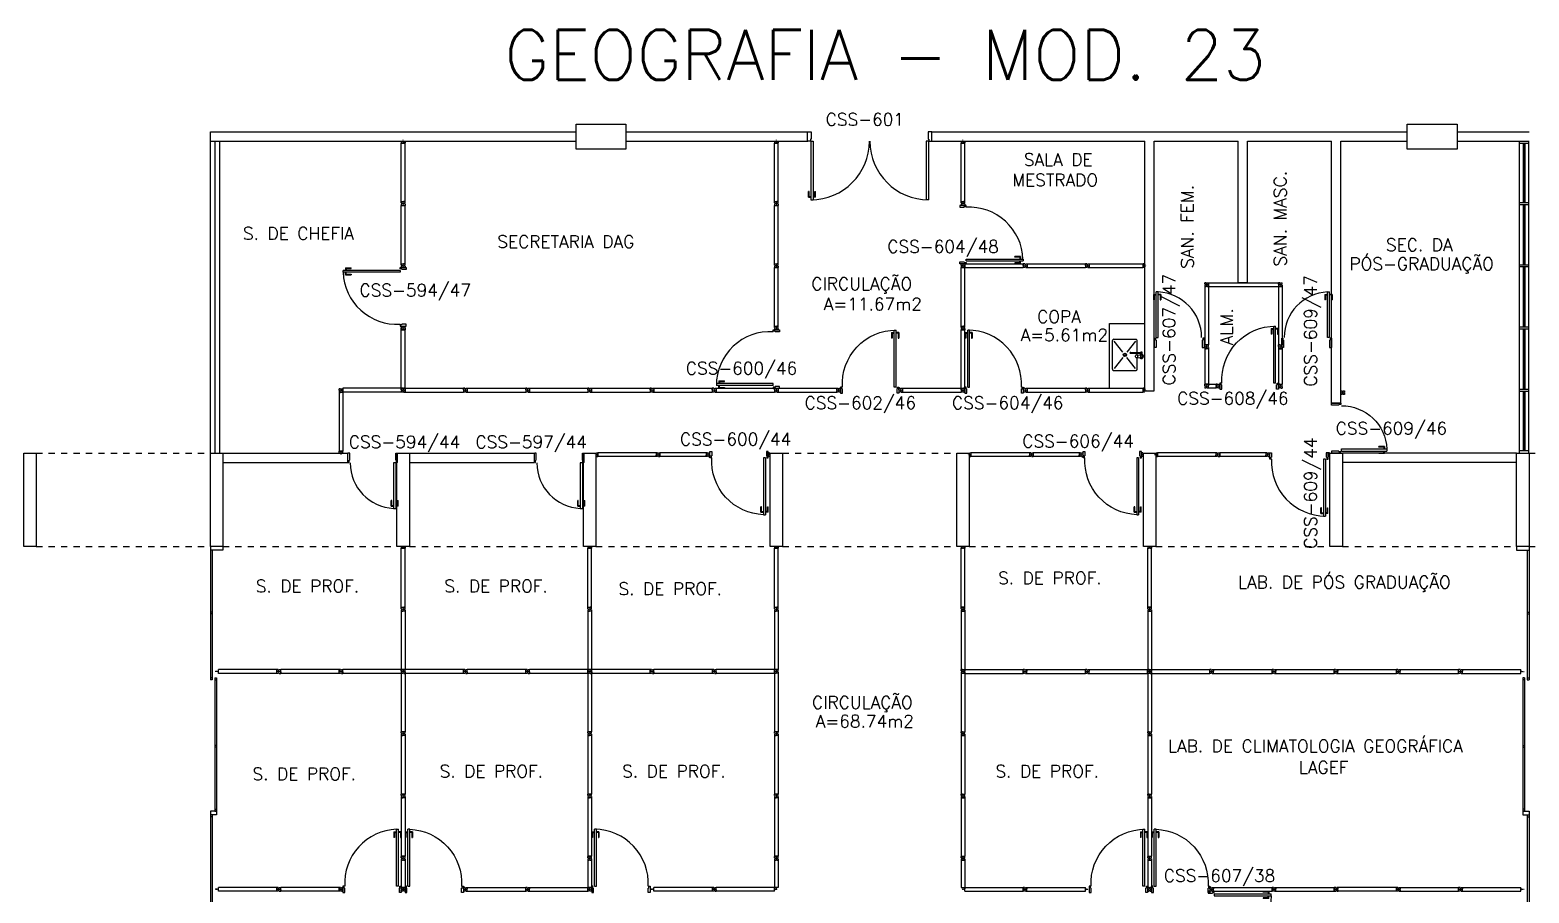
# Model space of a CAD drawing. Extents: x 0 to 244, y -71 to 76.
# Drawn here: x 120.07 to 144.17, y -16.8 to -2.93 of the extents above; entities that cross this region are included whole.
import ezdxf
from ezdxf.enums import TextEntityAlignment as Align

# ---------------------------------------------------------------- set-up
doc = ezdxf.new("R2010")
doc.units = 0
doc.header["$LTSCALE"] = 0.01
doc.header["$MEASUREMENT"] = 0
doc.linetypes.add('HIDDEN2', pattern=[0.1875, 0.125, -0.0625])
doc.layers.get('0').update_dxf_attribs({"linetype": 'CONTINUOUS'})
for name, color, linetype in [('ALV', 2, 'CONTINUOUS'), ('APSAN', 1, 'CONTINUOUS'), ('DIV', 2, 'CONTINUOUS'), ('ESQ', 1, 'CONTINUOUS'), ('ESTR', 3, 'CONTINUOUS'), ('PROJ', 1, 'HIDDEN2'), ('TEXTO', 2, 'CONTINUOUS'), ('TEXTO-ENDEREÇO', 2, 'CONTINUOUS'), ('USO', 2, 'CONTINUOUS'), ('ÁREA', 2, 'CONTINUOUS')]:
    doc.layers.add(name, color=color, linetype=linetype)
doc.layers.get('0').freeze()
doc.styles.add('1', font='romans.shx')
doc.styles.add('UNB-100', font='simplex.shx', dxfattribs={"height": 0.2})
doc.styles.add('UNB-100-1', font='simplex.shx', dxfattribs={"height": 0.2})

# ---------------------------------------------------------------- blocks, each defined once
blk = doc.blocks.new('DIVMT-SSN')
for p, q in [((-0.03, 0.008), (-0.03, 0.03)), ((-0.006, 0.03), (-0.03, 0.03)), ((-0.03, 0.008), (-0.02, 0.008)), ((-0.02, -0.008), (-0.02, 0.008)), ((-0.006, 0.02), (-0.006, 0.03)), ((0.006, 0.02), (-0.006, 0.02)), ((-0.005, 0), (0.005, 0)), ((0.005, 0), (-0.005, 0)), ((0, 0.005), (0, -0.005)), ((0, -0.005), (0, 0.005)), ((0.006, 0.03), (0.03, 0.03)), ((0.006, 0.02), (0.006, 0.03)), ((0.03, 0.008), (0.02, 0.008)), ((0.02, -0.008), (0.02, 0.008)), ((0.03, 0.008), (0.03, 0.03)), ((-0.03, -0.008), (-0.03, -0.03)), ((-0.03, -0.008), (-0.02, -0.008)), ((-0.03, -0.03), (-0.03, -0.97)), ((-0.03, -0.03), (-0.009, -0.03)), ((0.03, -0.03), (-0.03, -0.03)), ((-0.03, -0.03), (-0.006, -0.03)), ((-0.009, -0.03), (-0.027, -0.03)), ((-0.006, -0.02), (-0.006, -0.03)), ((-0.006, -0.02), (0.006, -0.02)), ((-0.006, -0.02), (-0.006, -0.03)), ((0.006, -0.02), (-0.006, -0.02)), ((0.005, -0.03), (-0.005, -0.03)), ((0.006, -0.02), (0.006, -0.03)), ((0.006, -0.02), (0.006, -0.03)), ((0.03, -0.03), (0.006, -0.03)), ((0.03, -0.008), (0.02, -0.008)), ((0.03, -0.008), (0.03, -0.03)), ((0.03, -0.03), (0.03, -0.97)), ((0.03, -0.97), (-0.03, -0.97)), ((-0.006, -0.98), (-0.006, -0.97)), ((-0.006, -0.98), (0.006, -0.98)), ((0.006, -1.001), (-0.006, -1.001)), ((0.005, -0.97), (-0.005, -0.97)), ((0, -0.994), (0, -1.007)), ((0, -1.02), (0, -1.021)), ((0.006, -0.98), (0.006, -0.97))]:
    blk.add_line(p, q)
blk = doc.blocks.new('PILAR-SSN')
blk.add_lwpolyline([(0.197, -26.452), (0.197, -27.952), (-0.003, -27.952), (-0.003, -26.452)], close=True)
blk = doc.blocks.new('ESQCE-SSN')
for p, q in [((0, 0), (0, -2.143)), ((0.2, 0), (0.2, -0.06)), ((0.2, -0.06), (0, -0.06)), ((0.03, -0.06), (0.03, -2.143)), ((0.03, -1.056), (0, -1.056)), ((0.03, -1.086), (0, -1.086)), ((0.03, -2.113), (0, -2.113)), ((0.03, -2.143), (0, -2.143)), ((0.07, -2.113), (0.07, -4.253)), ((0.07, -2.113), (0.1, -2.113)), ((0.07, -2.143), (0.1, -2.143)), ((0.1, -2.113), (0.1, -4.253)), ((0.1, -3.199), (0.07, -3.199)), ((0.1, -3.229), (0.07, -3.229)), ((0, -4.256), (0, -6.443)), ((0.1, -4.256), (0, -4.256)), ((0.1, -4.316), (0, -4.316)), ((0.03, -4.316), (0.03, -6.443)), ((0.07, -4.223), (0.1, -4.223)), ((0.07, -4.253), (0.1, -4.253)), ((0.1, -4.256), (0.1, -4.316)), ((0.03, -4.346), (0, -4.346)), ((0.03, -6.413), (0, -6.413)), ((0.03, -6.443), (0, -6.443)), ((0.1, -6.413), (0.07, -6.413)), ((0.07, -6.413), (0.07, -8.571)), ((0.1, -6.443), (0.07, -6.443)), ((0.1, -6.413), (0.1, -8.571)), ((0.1, -7.485), (0.07, -7.485)), ((0.1, -7.515), (0.07, -7.515)), ((0, -8.541), (0.03, -8.541)), ((0, -8.541), (0, -10.694)), ((0, -8.571), (0.03, -8.571)), ((0.03, -8.541), (0.03, -10.694)), ((0.1, -8.541), (0.07, -8.541)), ((0.07, -8.571), (0.1, -8.571)), ((0.03, -9.628), (0, -9.628)), ((0.03, -9.658), (0, -9.658)), ((0.03, -10.664), (0, -10.664)), ((0.102, -10.694), (0, -10.694)), ((0, -10.694), (0, -10.755)), ((0.03, -10.694), (0, -10.694)), ((0, -10.755), (0.102, -10.755)), ((0.1, -10.755), (0.07, -10.755)), ((0.07, -10.755), (0.07, -12.882)), ((0.1, -10.785), (0.07, -10.785)), ((0.1, -10.755), (0.1, -12.882)), ((0.102, -10.755), (0.102, -10.694)), ((0.1, -11.77), (0.07, -11.77)), ((0.1, -11.8), (0.07, -11.8)), ((0.03, -12.852), (0, -12.852)), ((0.03, -12.852), (0, -12.852)), ((0, -12.852), (0, -12.887)), ((0.03, -12.882), (0, -12.882)), ((0, -12.887), (0, -15.019)), ((0.03, -12.852), (0.03, -14.95)), ((0.1, -12.852), (0.07, -12.852)), ((0.1, -12.882), (0.07, -12.882)), ((0.03, -13.898), (0, -13.898)), ((0.03, -13.958), (0, -13.958)), ((0, -14.95), (0.2, -14.95)), ((0.2, -14.95), (0.2, -15.019))]:
    blk.add_line(p, q)
blk = doc.blocks.new('PDV2E-SSN')
at = {"layer": 'DIV'}
for p, q in [((0.076, 0.05), (0.076, 0.965)), ((0.106, 0.965), (0.076, 0.965)), ((0.106, 0.05), (0.106, 0.965)), ((0.034, 0.925), (0.034, 0.835)), ((0.034, 0.925), (0.074, 0.925)), ((0.044, 0.835), (0.034, 0.835)), ((0.044, 0.915), (0.044, 0.835)), ((0.044, 0.915), (0.074, 0.915)), ((0.148, 0.925), (0.108, 0.925)), ((0.138, 0.915), (0.108, 0.915)), ((0.138, 0.915), (0.138, 0.835)), ((0.138, 0.835), (0.148, 0.835)), ((0.148, 0.925), (0.148, 0.835)), ((0.031, 0.05), (0.031, -0.05)), ((0.051, 0.05), (0.031, 0.05)), ((0.051, 0.02), (0.051, 0.05)), ((0.051, 0.02), (0.061, 0.02)), ((0.061, -0.05), (0.061, 0.02)), ((0.076, 0.05), (0.106, 0.05)), ((0.95, 0.02), (0.94, 0.02)), ((0.94, -0.05), (0.94, 0.02)), ((0.95, 0.02), (0.95, 0.05)), ((0.95, 0.05), (0.97, 0.05)), ((0.97, 0.05), (0.97, 0.035)), ((0.97, 0.035), (0.97, -0.035)), ((0.031, -0.05), (0.061, -0.05)), ((0.97, -0.05), (0.94, -0.05)), ((0.97, -0.035), (0.97, -0.05))]:
    blk.add_line(p, q, dxfattribs=at)
at = {"layer": 'DIV', "color": 1}
blk.add_arc((0.076, 0.1), 0.865, 356.6786, 90, dxfattribs=at)
blk = doc.blocks.new('PDV2D-SSN')
for p, q in [((-0.106, 0.965), (-0.076, 0.965)), ((-0.138, 0.835), (-0.148, 0.835)), ((-0.95, 0.05), (-0.97, 0.05)), ((-0.97, 0.05), (-0.97, 0.035)), ((-0.97, 0.035), (-0.97, -0.035)), ((-0.95, 0.02), (-0.95, 0.05)), ((-0.95, 0.02), (-0.94, 0.02)), ((-0.94, -0.05), (-0.94, 0.02)), ((-0.051, 0.02), (-0.061, 0.02)), ((-0.061, -0.05), (-0.061, 0.02)), ((-0.051, 0.05), (-0.031, 0.05)), ((-0.051, 0.02), (-0.051, 0.05)), ((-0.031, 0.05), (-0.031, -0.05)), ((-0.97, -0.035), (-0.97, -0.05)), ((-0.97, -0.05), (-0.94, -0.05)), ((-0.031, -0.05), (-0.061, -0.05))]:
    blk.add_line(p, q)
at = {"color": 2}
for p, q in [((-0.106, 0.05), (-0.106, 0.965)), ((-0.076, 0.05), (-0.076, 0.965)), ((-0.148, 0.925), (-0.108, 0.925)), ((-0.148, 0.925), (-0.148, 0.835)), ((-0.138, 0.915), (-0.108, 0.915)), ((-0.138, 0.915), (-0.138, 0.835)), ((-0.034, 0.925), (-0.074, 0.925)), ((-0.044, 0.915), (-0.074, 0.915)), ((-0.044, 0.915), (-0.044, 0.835)), ((-0.044, 0.835), (-0.034, 0.835)), ((-0.034, 0.925), (-0.034, 0.835)), ((-0.076, 0.05), (-0.106, 0.05))]:
    blk.add_line(p, q, dxfattribs=at)
at = {"color": 1}
blk.add_arc((-0.076, 0.1), 0.865, 91.988, 183.3214, dxfattribs=at)
blk = doc.blocks.new('MDIVMT-SSN')
for p, q in [((-0.03, 0.03), (-0.03, 0.006)), ((-0.008, 0.03), (-0.03, 0.03)), ((-0.0185, 0.006), (-0.03, 0.006)), ((-0.0185, -0.006), (-0.0185, 0.006)), ((-0.008, 0.03), (-0.008, 0.02)), ((-0.008, 0.02), (0.008, 0.02)), ((-0.0051, 0), (0.0051, 0)), ((-0.0051, 0), (0.0051, 0)), ((0, -0.0051), (0, 0.0051)), ((0, -0.0051), (0, 0.0051)), ((0.008, 0.03), (0.008, 0.02)), ((0.008, 0.03), (0.03, 0.03)), ((0.0205, 0.006), (0.03, 0.006)), ((0.0205, -0.006), (0.0205, 0.006)), ((0.0205, 0.006), (0.03, 0.006)), ((0.0205, -0.006), (0.0205, 0.006)), ((0.03, 0.03), (0.03, -0.03)), ((0.03, 0.03), (0.47, 0.03)), ((0.03, 0.006), (0.03, 0.03)), ((0.03, 0.009), (0.03, 0.027)), ((0.03, 0.005), (0.03, -0.005)), ((0.47, 0.03), (0.47, -0.03)), ((0.4795, 0.006), (0.47, 0.006)), ((0.47, 0.005), (0.47, -0.005)), ((0.4795, -0.006), (0.4795, 0.006)), ((0.4949, 0), (0.5051, 0)), ((0.5051, 0), (0.4949, 0)), ((0.5, -0.0051), (0.5, 0.0051)), ((-0.0185, -0.006), (-0.03, -0.006)), ((-0.03, -0.03), (-0.03, -0.006)), ((-0.008, -0.03), (-0.03, -0.03)), ((-0.008, -0.03), (-0.008, -0.02)), ((-0.008, -0.02), (0.008, -0.02)), ((0.008, -0.03), (0.008, -0.02)), ((0.008, -0.03), (0.03, -0.03)), ((0.0205, -0.006), (0.03, -0.006)), ((0.0205, -0.006), (0.03, -0.006)), ((0.03, -0.006), (0.03, -0.03)), ((0.03, -0.03), (0.03, -0.009)), ((0.03, -0.009), (0.03, -0.027)), ((0.03, -0.03), (0.47, -0.03)), ((0.4795, -0.006), (0.47, -0.006))]:
    blk.add_line(p, q)
blk = doc.blocks.new('ESQCD-SSN')
for p, q in [((0, 0), (0, -0.06)), ((0.2, 0), (0.2, -2.143)), ((0, -0.06), (0.2, -0.06)), ((0.17, -0.06), (0.17, -2.143)), ((0.17, -1.056), (0.2, -1.056)), ((0.17, -1.086), (0.2, -1.086)), ((0.1, -2.113), (0.1, -4.253)), ((0.13, -2.113), (0.1, -2.113)), ((0.13, -2.143), (0.1, -2.143)), ((0.13, -2.113), (0.13, -4.253)), ((0.17, -2.113), (0.2, -2.113)), ((0.17, -2.143), (0.2, -2.143)), ((0.1, -3.199), (0.13, -3.199)), ((0.1, -3.229), (0.13, -3.229)), ((0.13, -4.223), (0.1, -4.223)), ((0.13, -4.253), (0.1, -4.253)), ((0.1, -4.256), (0.1, -4.316)), ((0.1, -4.256), (0.2, -4.256)), ((0.1, -4.316), (0.2, -4.316)), ((0.17, -4.316), (0.17, -6.443)), ((0.2, -4.256), (0.2, -6.443)), ((0.17, -4.346), (0.2, -4.346)), ((0.1, -6.413), (0.1, -8.571)), ((0.1, -6.413), (0.13, -6.413)), ((0.1, -6.443), (0.13, -6.443)), ((0.13, -6.413), (0.13, -8.571)), ((0.17, -6.413), (0.2, -6.413)), ((0.17, -6.443), (0.2, -6.443)), ((0.1, -7.485), (0.13, -7.485)), ((0.1, -7.515), (0.13, -7.515)), ((0.1, -8.541), (0.13, -8.541)), ((0.13, -8.571), (0.1, -8.571)), ((0.2, -8.541), (0.17, -8.541)), ((0.17, -8.541), (0.17, -10.694)), ((0.2, -8.571), (0.17, -8.571)), ((0.2, -8.541), (0.2, -10.694)), ((0.098, -10.694), (0.2, -10.694)), ((0.098, -10.755), (0.098, -10.694)), ((0.2, -10.755), (0.098, -10.755)), ((0.1, -10.755), (0.13, -10.755)), ((0.1, -10.755), (0.1, -12.882)), ((0.1, -10.785), (0.13, -10.785)), ((0.13, -10.755), (0.13, -12.882)), ((0.17, -10.664), (0.2, -10.664)), ((0.17, -10.694), (0.2, -10.694)), ((0.2, -10.694), (0.2, -10.755)), ((0.1, -11.77), (0.13, -11.77)), ((0.1, -11.8), (0.13, -11.8)), ((0.1, -12.852), (0.13, -12.852)), ((0.1, -12.882), (0.13, -12.882)), ((0.17, -12.852), (0.2, -12.852)), ((0.17, -12.852), (0.2, -12.852)), ((0.17, -12.852), (0.17, -14.95)), ((0.17, -12.882), (0.2, -12.882)), ((0.2, -12.852), (0.2, -12.887)), ((0.2, -12.887), (0.2, -15.019)), ((0, -14.95), (0, -15.019)), ((0.2, -14.95), (0, -14.95))]:
    blk.add_line(p, q)
blk = doc.blocks.new('DIV-SSN')
for p, q in [((-0.005, 0), (0.005, 0)), ((0, 0.005), (0, -0.005)), ((-0.03, -0.03), (-0.03, -0.97)), ((0.03, -0.03), (-0.03, -0.03)), ((-0.03, -0.03), (-0.009, -0.03)), ((-0.009, -0.03), (-0.027, -0.03)), ((-0.006, -0.02), (0.006, -0.02)), ((-0.006, -0.02), (-0.006, -0.03)), ((-0.005, -0.022), (0.005, -0.022)), ((-0.005, -0.022), (-0.005, -0.029)), ((0.005, -0.029), (-0.005, -0.029)), ((0.005, -0.03), (-0.005, -0.03)), ((0.005, -0.022), (0.005, -0.029)), ((0.006, -0.02), (0.006, -0.03)), ((0.03, -0.03), (0.03, -0.97)), ((0.03, -0.97), (-0.03, -0.97)), ((0.007, -0.999), (-0.007, -0.999)), ((-0.006, -0.98), (-0.006, -0.97)), ((-0.006, -0.98), (0.006, -0.98)), ((0.005, -0.97), (-0.005, -0.97)), ((0, -0.991), (0, -1.006)), ((0.006, -0.98), (0.006, -0.97))]:
    blk.add_line(p, q)
blk = doc.blocks.new('MTT-SSN')
for p, q in [((-0.0051, 0), (0.0051, 0)), ((0, -0.0051), (0, 0.0051))]:
    blk.add_line(p, q)
blk.add_lwpolyline([(-0.008, 0.03), (-0.008, 0.02), (0.008, 0.02), (0.008, 0.03), (0.03, 0.03), (0.03, 0.006), (0.0205, 0.006), (0.0205, -0.006), (0.03, -0.006), (0.03, -0.03), (0.008, -0.03), (0.008, -0.02), (-0.008, -0.02), (-0.008, -0.03), (-0.03, -0.03), (-0.03, -0.006), (-0.0185, -0.006), (-0.0185, 0.006), (-0.03, 0.006), (-0.03, 0.03)], close=True)
blk = doc.blocks.new('DIVINI-SSN')
for p, q in [((-0.02, 0), (-0.02, -0.008)), ((-0.02, 0), (0.02, 0)), ((0, 0.005), (0, -0.005)), ((0.02, 0), (0.02, -0.008)), ((-0.03, -0.008), (-0.02, -0.008)), ((-0.03, -0.008), (-0.03, -0.028)), ((-0.03, -0.028), (-0.008, -0.028)), ((-0.03, -0.03), (0.03, -0.03)), ((-0.03, -0.975), (-0.03, -0.03)), ((-0.009, -0.03), (-0.027, -0.03)), ((-0.008, -0.019), (0.008, -0.019)), ((-0.008, -0.019), (-0.008, -0.028)), ((-0.006, -0.021), (-0.006, -0.03)), ((0.006, -0.021), (-0.006, -0.021)), ((-0.006, -0.023), (-0.006, -0.027)), ((-0.004, -0.021), (0.004, -0.021)), ((0.006, -0.021), (0.006, -0.03)), ((0.006, -0.023), (0.006, -0.027)), ((0.008, -0.019), (0.008, -0.028)), ((0.03, -0.028), (0.008, -0.028)), ((0.009, -0.03), (0.027, -0.03)), ((0.03, -0.008), (0.02, -0.008)), ((0.03, -0.008), (0.03, -0.028)), ((0.03, -0.975), (0.03, -0.03)), ((-0.03, -0.975), (0.03, -0.975)), ((-0.006, -0.985), (-0.006, -0.975)), ((0.006, -0.985), (-0.006, -0.985)), ((0.006, -1.01), (-0.006, -1.01)), ((0, -1.003), (0, -1.018)), ((0.006, -0.985), (0.006, -0.975)), ((0.03, -0.975), (0.009, -0.975))]:
    blk.add_line(p, q)
blk = doc.blocks.new('PE80-SSN')
at = {"color": 2}
for p, q in [((0.075, 0), (-0.075, 0)), ((-0.075, -0.03), (-0.075, 0)), ((0.075, 0), (0.075, -0.02)), ((0.04, -0.03), (-0.075, -0.03)), ((0.075, -0.02), (0.04, -0.02)), ((0.04, -0.03), (0.04, -0.02)), ((0.085, -0.03), (0.817, -0.03)), ((0.085, -0.03), (0.085, -0.065)), ((0.085, -0.065), (0.817, -0.065)), ((0.817, -0.065), (0.817, -0.03))]:
    blk.add_line(p, q, dxfattribs=at)
at = {"color": 1}
for p, q in [((0.777, 0.01), (0.687, 0.01)), ((0.687, 0), (0.687, 0.01)), ((0.777, 0.01), (0.777, -0.03)), ((0.767, 0), (0.687, 0)), ((0.767, -0.095), (0.687, -0.095)), ((0.687, -0.095), (0.687, -0.105)), ((0.777, -0.105), (0.687, -0.105)), ((0.767, 0), (0.767, -0.03)), ((0.767, -0.095), (0.767, -0.065)), ((0.777, -0.105), (0.777, -0.065))]:
    blk.add_line(p, q, dxfattribs=at)
for p, q in [((0.04, -0.771), (-0.075, -0.771)), ((-0.075, -0.771), (-0.075, -0.801)), ((0.075, -0.801), (-0.075, -0.801)), ((0.075, -0.802), (-0.075, -0.802)), ((0.04, -0.771), (0.04, -0.781)), ((0.075, -0.781), (0.04, -0.781)), ((0.075, -0.801), (0.075, -0.781))]:
    blk.add_line(p, q)
blk.add_arc((0.085, -0.03), 0.731, 270, 357.3429, dxfattribs=at)
blk = doc.blocks.new('MTINI-SSN')
for p, q in [((-0.03, 0.008), (-0.03, 0.028)), ((-0.03, 0.028), (-0.008, 0.028)), ((-0.03, 0.008), (-0.02, 0.008)), ((-0.02, 0), (-0.02, 0.008)), ((-0.001, 0), (-0.02, 0)), ((-0.008, 0.019), (-0.008, 0.028)), ((0.008, 0.019), (-0.008, 0.019)), ((0.005, 0), (-0.005, 0)), ((0.02, 0), (-0.001, 0)), ((0, -0.005), (0, 0.005)), ((0.008, 0.019), (0.008, 0.028)), ((0.03, 0.028), (0.008, 0.028)), ((0.03, 0.008), (0.02, 0.008)), ((0.02, 0), (0.02, 0.008)), ((0.03, 0.008), (0.03, 0.028))]:
    blk.add_line(p, q)
blk = doc.blocks.new('PTDP-SSN')
at = {"color": 2}
for p, q in [((0.055, 1.015), (0.09, 1.015)), ((0.055, 0.075), (0.055, 1.015)), ((0.09, 0.075), (0.09, 1.015)), ((1.91, 0.075), (1.91, 1.015)), ((1.945, 1.015), (1.91, 1.015)), ((1.945, 0.075), (1.945, 1.015)), ((0.05, 0.075), (0, 0.075)), ((0, 0.075), (0, -0.075)), ((0.05, 0.04), (0.05, 0.075)), ((0.06, 0.04), (0.05, 0.04)), ((0.055, 0.075), (0.09, 0.075)), ((0.06, -0.075), (0.06, 0.04)), ((1.945, 0.075), (1.91, 0.075)), ((1.94, -0.075), (1.94, 0.04)), ((1.94, 0.04), (1.95, 0.04)), ((1.95, 0.04), (1.95, 0.075)), ((1.95, 0.075), (2, 0.075)), ((2, 0.075), (2, -0.075)), ((0, -0.075), (0.06, -0.075)), ((2, -0.075), (1.94, -0.075))]:
    blk.add_line(p, q, dxfattribs=at)
at = {"color": 1}
for centre, start, end in [((0.055, 0.075), 0, 90), ((1.945, 0.075), 90, 180)]:
    blk.add_arc(centre, 0.94, start, end, dxfattribs=at)
blk = doc.blocks.new('ESQC1-SSN')
for p, q in [((0, -5), (0, 0)), ((0.15, -5), (0.15, 0)), ((0, -0.03), (0.15, -0.03)), ((0.06, -0.985), (0.06, -0.03)), ((0.075, -0.985), (0.075, -0.03)), ((0.09, -0.985), (0.09, -0.03)), ((0, -0.985), (0.15, -0.985)), ((0, -1.015), (0.15, -1.015)), ((0.06, -1.985), (0.06, -1.015)), ((0.075, -1.985), (0.075, -1.015)), ((0.09, -1.985), (0.09, -1.015)), ((0, -1.985), (0.15, -1.985)), ((0, -2.015), (0.15, -2.015)), ((0.06, -2.985), (0.06, -2.015)), ((0.06, -2.985), (0.06, -2.015)), ((0.075, -2.985), (0.075, -2.015)), ((0.09, -2.985), (0.09, -2.015)), ((0, -2.985), (0.15, -2.985)), ((0, -3.015), (0.15, -3.015)), ((0.06, -3.985), (0.06, -3.015)), ((0.06, -3.985), (0.06, -3.015)), ((0.075, -3.985), (0.075, -3.015)), ((0.09, -3.985), (0.09, -3.015)), ((0, -3.985), (0.15, -3.985)), ((0, -4.015), (0.15, -4.015)), ((0.06, -4.97), (0.06, -4.015)), ((0.075, -4.97), (0.075, -4.015)), ((0.09, -4.97), (0.09, -4.015)), ((0, -4.97), (0.15, -4.97))]:
    blk.add_line(p, q)
blk = doc.blocks.new('PD80-SSN')
for p, q in [((-0.777, 0.01), (-0.777, -0.03)), ((-0.777, 0.01), (-0.687, 0.01)), ((-0.687, 0), (-0.687, 0.01)), ((-0.075, 0), (0.075, 0)), ((-0.075, 0), (-0.075, -0.02)), ((0.075, -0.03), (0.075, 0)), ((-0.817, -0.065), (-0.817, -0.03)), ((-0.085, -0.03), (-0.817, -0.03)), ((-0.085, -0.065), (-0.817, -0.065)), ((-0.777, -0.105), (-0.777, -0.065)), ((-0.777, -0.105), (-0.687, -0.105)), ((-0.767, 0), (-0.767, -0.03)), ((-0.767, 0), (-0.687, 0)), ((-0.767, -0.095), (-0.767, -0.065)), ((-0.767, -0.095), (-0.687, -0.095)), ((-0.687, -0.095), (-0.687, -0.105)), ((-0.085, -0.03), (-0.085, -0.065)), ((-0.075, -0.02), (-0.04, -0.02)), ((-0.04, -0.03), (-0.04, -0.02)), ((-0.04, -0.03), (0.075, -0.03)), ((-0.075, -0.781), (-0.04, -0.781)), ((-0.075, -0.801), (-0.075, -0.781)), ((-0.075, -0.801), (0.075, -0.801)), ((-0.075, -0.802), (0.075, -0.802)), ((-0.04, -0.771), (0.075, -0.771)), ((-0.04, -0.771), (-0.04, -0.781)), ((0.075, -0.771), (0.075, -0.801))]:
    blk.add_line(p, q)
blk.add_arc((-0.085, -0.03), 0.731, 182.6571, 270)
blk = doc.blocks.new('A$C73356FFD')
at = {"layer": 'DIV'}
for p, q in [((0.022, 0.06), (0, 0.06)), ((0, 0.06), (0, 0.036)), ((0, 0.06), (0, 0.039)), ((0, 0.039), (0, 0.057)), ((0.009, 0.036), (0, 0.036)), ((0.009, 0.036), (0, 0.036)), ((0.009, 0.024), (0, 0.024)), ((0.009, 0.024), (0, 0.024)), ((0, 0), (0, 0.024)), ((0.009, 0.024), (0.009, 0.036)), ((0.009, 0.036), (0.009, 0.024)), ((0.022, 0.06), (0.022, 0.05)), ((0.022, 0.05), (0.038, 0.05)), ((0.022, 0.01), (0.038, 0.01)), ((0.022, 0), (0.022, 0.01)), ((0.025, 0.03), (0.035, 0.03)), ((0.035, 0.03), (0.025, 0.03)), ((0.03, 0.025), (0.03, 0.035)), ((0.03, 0.035), (0.03, 0.025)), ((0.038, 0.06), (0.038, 0.05)), ((0.038, 0.06), (0.06, 0.06)), ((0.038, 0), (0.038, 0.01)), ((0.05, 0.024), (0.05, 0.036)), ((0.05, 0.036), (0.06, 0.036)), ((0.05, 0.024), (0.06, 0.024)), ((0.06, 0.036), (0.06, 0.06)), ((0.06, 0.024), (0.06, 0)), ((0.022, 0), (0, 0)), ((0.038, 0), (0.06, 0))]:
    blk.add_line(p, q, dxfattribs=at)
blk = doc.blocks.new('INOXA1-P')
for p, q in [((0.22, 0.25), (0.14, 0.25)), ((0.5, 0.25), (0.22, 0.25)), ((0.043, 0.008), (0.043, -0.022)), ((0.062, 0.04), (0.071, 0.04)), ((0.131, 0.048), (0.076, 0.043)), ((0.131, -0.002), (0.076, 0.003)), ((0.12, 0.23), (0.12, 0.047)), ((0.15, 0.22), (0.287, 0.043)), ((0.353, 0.043), (0.49, 0.22)), ((0.52, 0.23), (0.52, -0.23)), ((0.22, -0.027), (0.054, -0.027)), ((0.22, -0.037), (0.054, -0.037)), ((0.063, -0.003), (0.063, -0.021)), ((0.12, -0.001), (0.12, -0.027)), ((0.12, -0.037), (0.12, -0.23)), ((0.15, -0.22), (0.287, -0.043)), ((0.231, -0.027), (0.22, -0.027)), ((0.231, -0.037), (0.22, -0.037)), ((0.353, -0.043), (0.49, -0.22)), ((0.22, -0.25), (0.14, -0.25)), ((0.5, -0.25), (0.22, -0.25))]:
    blk.add_line(p, q)
blk.add_lwpolyline([(0.076, 0.003), (0.072, 0.004), (0.069, 0.009), (0.067, 0.015), (0.066, 0.023), (0.067, 0.031), (0.069, 0.037), (0.072, 0.042), (0.076, 0.043)])
blk.add_lwpolyline([(0.131, 0.048), (0.137, 0.046), (0.143, 0.041), (0.147, 0.033), (0.148, 0.023), (0.147, 0.013), (0.143, 0.006), (0.137, 0), (0.131, -0.002), (0.125, 0), (0.119, 0.006), (0.115, 0.013), (0.114, 0.023), (0.115, 0.033), (0.119, 0.041), (0.125, 0.046)], close=True)
for radius in [0.0266, 0.0163]:
    blk.add_circle((0.32, 0), radius)
for centre, radius, start, end in [((0.14, 0.23), 0.02, 90, 180), ((0.5, 0.23), 0.02, 360, 90), ((0.054, 0.023), 0.0349, 36.1705, 252.2568), ((0.054, 0.023), 0.0189, 62.7367, 235.7375), ((0.073, -0.003), 0.01, 102.8285, 180), ((0.054, 0.023), 0.0349, 285.5373, 323.9987), ((0.054, -0.032), 0.0145, 20.161, 339.839), ((0.054, -0.032), 0.005, 90.0037, 269.9963), ((0.14, -0.23), 0.02, 180, 270), ((0.231, -0.032), 0.00738, 222.6559, 137.3441), ((0.231, -0.032), 0.005, 269.9935, 90.0065), ((0.5, -0.23), 0.02, 270, 360)]:
    blk.add_arc(centre, radius, start, end)

msp = doc.modelspace()

# ---------------------------------------------------------------- linework, layer by layer
at = {"layer": 'ALV'}
for p, q in [((122.972, -4.722), (122.972, -4.572)), ((122.972, -4.572), (128.852, -4.572)), ((129.652, -4.572), (132.572, -4.572)), ((134.572, -4.572), (136.997, -4.572)), ((134.572, -4.722), (134.572, -4.572)), ((136.997, -4.572), (142.215, -4.572)), ((143.015, -4.572), (144.172, -4.572)), ((122.972, -4.722), (128.852, -4.722)), ((129.652, -4.722), (132.572, -4.722)), ((132.572, -4.732), (132.572, -4.582)), ((134.572, -4.722), (136.997, -4.722)), ((136.997, -4.722), (137.997, -4.722)), ((137.997, -8.733), (137.997, -4.722)), ((138.147, -8.733), (138.147, -4.721)), ((138.147, -4.721), (139.497, -4.721)), ((139.497, -6.996), (139.497, -4.721)), ((139.647, -6.996), (139.647, -4.721)), ((139.647, -4.721), (140.997, -4.721)), ((140.997, -8.931), (140.997, -4.721)), ((141.147, -8.931), (141.147, -4.721)), ((141.147, -4.721), (142.215, -4.721)), ((143.015, -4.721), (144.172, -4.721)), ((138.016, -6.722), (138.017, -6.722)), ((139.647, -6.996), (139.497, -6.996)), ((137.428, -8.692), (137.428, -7.652)), ((137.997, -8.733), (138.147, -8.733)), ((138.016, -8.722), (138.017, -8.722)), ((140.997, -8.931), (141.147, -8.931)), ((123.172, -9.732), (125.175, -9.732)), ((126.172, -9.732), (128.175, -9.732)), ((143.972, -9.732), (141.172, -9.732)), ((123.172, -9.882), (125.175, -9.882)), ((126.172, -9.882), (128.175, -9.882)), ((143.972, -9.882), (141.172, -9.882))]:
    msp.add_line(p, q, dxfattribs=at)
for points in [[(128.852, -4.847), (128.852, -4.447), (129.652, -4.447), (129.652, -4.847)], [(142.215, -4.847), (142.215, -4.447), (143.015, -4.447), (143.015, -4.847)]]:
    msp.add_lwpolyline(points, close=True, dxfattribs=at)
at = {"layer": 'DIV'}
for p, q in [((137.042, -6.716), (137.042, -6.692)), ((137.064, -6.692), (137.042, -6.692)), ((137.051, -6.716), (137.042, -6.716)), ((137.042, -6.728), (137.042, -6.752)), ((137.051, -6.728), (137.042, -6.728)), ((137.051, -6.716), (137.051, -6.728)), ((137.064, -6.692), (137.064, -6.702)), ((137.08, -6.702), (137.064, -6.702)), ((137.064, -6.752), (137.064, -6.742)), ((137.08, -6.742), (137.064, -6.742)), ((137.067, -6.722), (137.077, -6.722)), ((137.077, -6.722), (137.067, -6.722)), ((137.072, -6.728), (137.072, -6.717)), ((137.072, -6.717), (137.072, -6.728)), ((137.08, -6.692), (137.102, -6.692)), ((137.08, -6.692), (137.08, -6.702)), ((137.08, -6.752), (137.08, -6.742)), ((137.092, -6.716), (137.102, -6.716)), ((137.092, -6.728), (137.092, -6.716)), ((137.092, -6.716), (137.102, -6.716)), ((137.092, -6.716), (137.092, -6.728)), ((137.092, -6.728), (137.102, -6.728)), ((137.092, -6.728), (137.102, -6.728)), ((137.102, -6.692), (137.102, -6.752)), ((137.102, -6.692), (137.102, -6.716)), ((137.102, -6.692), (137.966, -6.692)), ((137.102, -6.717), (137.102, -6.727)), ((137.102, -6.752), (137.102, -6.728)), ((137.102, -6.752), (137.102, -6.731)), ((137.102, -6.731), (137.102, -6.749)), ((137.966, -6.692), (137.966, -6.752)), ((137.976, -6.716), (137.966, -6.716)), ((137.966, -6.717), (137.966, -6.727)), ((137.976, -6.728), (137.966, -6.728)), ((137.976, -6.728), (137.976, -6.716)), ((137.99, -6.722), (138.004, -6.722)), ((137.997, -6.716), (137.997, -6.729)), ((137.064, -6.752), (137.042, -6.752)), ((137.08, -6.752), (137.102, -6.752)), ((137.102, -6.752), (137.966, -6.752)), ((138.959, -7.02), (138.959, -6.996)), ((138.981, -6.996), (138.959, -6.996)), ((138.969, -7.02), (138.959, -7.02)), ((138.959, -7.032), (138.959, -7.056)), ((138.969, -7.032), (138.959, -7.032)), ((138.981, -7.056), (138.959, -7.056)), ((138.969, -7.02), (138.969, -7.032)), ((138.981, -6.996), (138.981, -7.006)), ((138.997, -7.006), (138.981, -7.006)), ((138.981, -7.056), (138.981, -7.046)), ((138.997, -7.046), (138.981, -7.046)), ((138.984, -7.026), (138.994, -7.026)), ((138.994, -7.026), (138.984, -7.026)), ((138.989, -7.032), (138.989, -7.021)), ((138.989, -7.021), (138.989, -7.032)), ((138.997, -6.996), (139.019, -6.996)), ((138.997, -6.996), (138.997, -7.006)), ((138.997, -7.056), (138.997, -7.046)), ((138.997, -7.056), (139.019, -7.056)), ((139.01, -7.02), (139.019, -7.02)), ((139.01, -7.032), (139.01, -7.02)), ((139.01, -7.02), (139.019, -7.02)), ((139.01, -7.02), (139.01, -7.032)), ((139.01, -7.032), (139.019, -7.032)), ((139.01, -7.032), (139.019, -7.032)), ((139.019, -6.996), (139.019, -7.056)), ((139.019, -6.996), (139.019, -7.02)), ((139.019, -6.996), (140.142, -6.996)), ((139.019, -7.021), (139.019, -7.031)), ((139.019, -7.056), (139.019, -7.032)), ((139.019, -7.056), (139.019, -7.035)), ((139.019, -7.035), (139.019, -7.053)), ((139.019, -7.056), (140.142, -7.056)), ((140.142, -6.996), (140.142, -7.056)), ((137.428, -7.652), (137.997, -7.652)), ((138.959, -8.018), (138.959, -7.996)), ((138.983, -7.996), (138.959, -7.996)), ((138.959, -8.018), (138.969, -8.018)), ((138.959, -8.034), (138.959, -8.056)), ((138.959, -8.034), (138.969, -8.034)), ((138.959, -8.056), (138.959, -8.628)), ((138.959, -8.056), (138.98, -8.056)), ((139.019, -8.056), (138.959, -8.056)), ((138.959, -8.056), (138.983, -8.056)), ((138.98, -8.056), (138.962, -8.056)), ((138.969, -8.034), (138.969, -8.018)), ((138.983, -8.006), (138.983, -7.996)), ((138.995, -8.006), (138.983, -8.006)), ((138.983, -8.047), (138.983, -8.056)), ((138.983, -8.047), (138.995, -8.047)), ((138.983, -8.047), (138.983, -8.056)), ((138.995, -8.047), (138.983, -8.047)), ((138.984, -8.026), (138.994, -8.026)), ((138.994, -8.026), (138.984, -8.026)), ((138.994, -8.056), (138.984, -8.056)), ((138.989, -8.021), (138.989, -8.032)), ((138.989, -8.032), (138.989, -8.021)), ((138.995, -7.996), (139.019, -7.996)), ((138.995, -8.006), (138.995, -7.996)), ((138.995, -8.047), (138.995, -8.056)), ((138.995, -8.047), (138.995, -8.056)), ((139.019, -8.056), (138.995, -8.056)), ((139.019, -8.018), (139.009, -8.018)), ((139.009, -8.034), (139.009, -8.018)), ((139.019, -8.034), (139.009, -8.034)), ((139.019, -8.018), (139.019, -7.996)), ((139.019, -8.034), (139.019, -8.056)), ((139.019, -8.056), (139.019, -8.628)), ((140.166, -7.996), (140.142, -7.996)), ((140.142, -8.018), (140.142, -7.996)), ((140.142, -8.018), (140.152, -8.018)), ((140.142, -8.034), (140.142, -8.056)), ((140.142, -8.034), (140.152, -8.034)), ((140.142, -8.056), (140.143, -8.627)), ((140.142, -8.056), (140.202, -8.056)), ((140.142, -8.056), (140.166, -8.056)), ((140.152, -8.034), (140.152, -8.018)), ((140.166, -8.006), (140.166, -7.996)), ((140.166, -8.006), (140.178, -8.006)), ((140.166, -8.047), (140.166, -8.056)), ((140.178, -8.047), (140.166, -8.047)), ((140.166, -8.047), (140.166, -8.056)), ((140.166, -8.047), (140.178, -8.047)), ((140.177, -8.026), (140.167, -8.026)), ((140.167, -8.026), (140.177, -8.026)), ((140.167, -8.056), (140.177, -8.056)), ((140.172, -8.021), (140.172, -8.032)), ((140.172, -8.032), (140.172, -8.021)), ((140.178, -7.996), (140.202, -7.996)), ((140.178, -8.006), (140.178, -7.996)), ((140.178, -8.047), (140.178, -8.056)), ((140.178, -8.047), (140.178, -8.056)), ((140.202, -8.056), (140.178, -8.056)), ((140.202, -8.056), (140.181, -8.056)), ((140.181, -8.056), (140.199, -8.056)), ((140.202, -8.018), (140.192, -8.018)), ((140.192, -8.034), (140.192, -8.018)), ((140.202, -8.034), (140.192, -8.034)), ((140.202, -8.018), (140.202, -7.996)), ((140.202, -8.034), (140.202, -8.056)), ((140.202, -8.056), (140.203, -8.627)), ((139.019, -8.628), (138.959, -8.628)), ((138.96, -8.652), (138.96, -8.628)), ((138.982, -8.628), (138.96, -8.628)), ((138.969, -8.652), (138.96, -8.652)), ((138.969, -8.664), (138.96, -8.664)), ((138.96, -8.664), (138.96, -8.688)), ((138.969, -8.664), (138.969, -8.652)), ((138.982, -8.628), (138.982, -8.638)), ((138.998, -8.637), (138.982, -8.638)), ((138.995, -8.658), (138.985, -8.658)), ((138.985, -8.658), (138.995, -8.658)), ((138.99, -8.663), (138.99, -8.652)), ((138.99, -8.652), (138.99, -8.663)), ((138.998, -8.627), (138.998, -8.637)), ((138.998, -8.627), (139.02, -8.627)), ((139.01, -8.663), (139.01, -8.651)), ((139.01, -8.651), (139.02, -8.651)), ((139.01, -8.651), (139.01, -8.663)), ((139.01, -8.651), (139.02, -8.651)), ((139.01, -8.663), (139.02, -8.663)), ((139.01, -8.663), (139.02, -8.663)), ((139.02, -8.627), (139.02, -8.651)), ((139.02, -8.687), (139.02, -8.627)), ((139.02, -8.627), (139.02, -8.648)), ((139.02, -8.627), (139.143, -8.627)), ((139.02, -8.648), (139.02, -8.63)), ((139.02, -8.662), (139.02, -8.652)), ((139.02, -8.687), (139.02, -8.663)), ((139.143, -8.627), (139.143, -8.687)), ((140.143, -8.687), (140.143, -8.627)), ((140.143, -8.627), (140.143, -8.648)), ((140.143, -8.687), (140.143, -8.627)), ((140.165, -8.627), (140.143, -8.627)), ((140.143, -8.627), (140.143, -8.651)), ((140.143, -8.627), (140.203, -8.627)), ((140.143, -8.628), (140.203, -8.628)), ((140.143, -8.648), (140.143, -8.63)), ((140.152, -8.651), (140.143, -8.651)), ((140.152, -8.651), (140.143, -8.651)), ((140.143, -8.662), (140.143, -8.652)), ((140.152, -8.663), (140.143, -8.663)), ((140.143, -8.687), (140.143, -8.663)), ((140.152, -8.663), (140.143, -8.663)), ((140.152, -8.651), (140.152, -8.663)), ((140.152, -8.663), (140.152, -8.651)), ((140.165, -8.627), (140.165, -8.637)), ((140.165, -8.637), (140.181, -8.638)), ((140.166, -8.657), (140.179, -8.657)), ((140.167, -8.636), (140.167, -8.627)), ((140.179, -8.636), (140.167, -8.636)), ((140.168, -8.627), (140.178, -8.627)), ((140.178, -8.658), (140.168, -8.658)), ((140.168, -8.658), (140.178, -8.658)), ((140.173, -8.65), (140.173, -8.664)), ((140.173, -8.652), (140.173, -8.663)), ((140.173, -8.663), (140.173, -8.652)), ((140.179, -8.636), (140.179, -8.627)), ((140.181, -8.628), (140.203, -8.628)), ((140.181, -8.628), (140.181, -8.638)), ((140.193, -8.652), (140.203, -8.652)), ((140.193, -8.664), (140.193, -8.652)), ((140.193, -8.664), (140.203, -8.664)), ((140.203, -8.652), (140.203, -8.628)), ((140.203, -8.664), (140.203, -8.688)), ((137.042, -8.716), (137.042, -8.692)), ((137.064, -8.692), (137.042, -8.692)), ((137.051, -8.716), (137.042, -8.716)), ((137.042, -8.728), (137.042, -8.752)), ((137.051, -8.728), (137.042, -8.728)), ((137.064, -8.752), (137.042, -8.752)), ((137.051, -8.716), (137.051, -8.728)), ((137.064, -8.692), (137.064, -8.702)), ((137.08, -8.702), (137.064, -8.702)), ((137.064, -8.752), (137.064, -8.742)), ((137.08, -8.742), (137.064, -8.742)), ((137.067, -8.722), (137.077, -8.722)), ((137.077, -8.722), (137.067, -8.722)), ((137.072, -8.728), (137.072, -8.717)), ((137.072, -8.717), (137.072, -8.728)), ((137.08, -8.692), (137.102, -8.692)), ((137.08, -8.692), (137.08, -8.702)), ((137.08, -8.752), (137.08, -8.742)), ((137.08, -8.752), (137.102, -8.752)), ((137.092, -8.716), (137.102, -8.716)), ((137.092, -8.728), (137.092, -8.716)), ((137.092, -8.716), (137.102, -8.716)), ((137.092, -8.716), (137.092, -8.728)), ((137.092, -8.728), (137.102, -8.728)), ((137.092, -8.728), (137.102, -8.728)), ((137.102, -8.692), (137.966, -8.692)), ((137.102, -8.692), (137.102, -8.752)), ((137.102, -8.692), (137.102, -8.716)), ((137.102, -8.717), (137.102, -8.727)), ((137.102, -8.752), (137.102, -8.728)), ((137.102, -8.752), (137.102, -8.731)), ((137.102, -8.731), (137.102, -8.749)), ((137.102, -8.752), (137.966, -8.752)), ((137.966, -8.692), (137.966, -8.752)), ((137.976, -8.716), (137.966, -8.716)), ((137.966, -8.717), (137.966, -8.727)), ((137.976, -8.728), (137.966, -8.728)), ((137.976, -8.728), (137.976, -8.716)), ((137.99, -8.722), (138.004, -8.722)), ((137.997, -8.716), (137.997, -8.729)), ((138.982, -8.688), (138.96, -8.688)), ((138.998, -8.677), (138.982, -8.678)), ((138.982, -8.688), (138.982, -8.678)), ((138.998, -8.687), (138.998, -8.677)), ((138.998, -8.687), (139.02, -8.687)), ((139.02, -8.687), (139.143, -8.687)), ((140.165, -8.687), (140.143, -8.687)), ((140.165, -8.687), (140.165, -8.677)), ((140.165, -8.677), (140.181, -8.678)), ((140.173, -8.676), (140.173, -8.678)), ((140.181, -8.688), (140.181, -8.678)), ((140.181, -8.688), (140.203, -8.688)), ((130.15, -9.759), (130.149, -9.759)), ((130.176, -9.759), (130.162, -9.759)), ((130.169, -9.753), (130.169, -9.766)), ((130.19, -9.765), (130.19, -9.753)), ((130.19, -9.753), (130.199, -9.753)), ((130.19, -9.765), (130.199, -9.765)), ((130.199, -9.729), (130.199, -9.789)), ((130.942, -9.729), (130.199, -9.729)), ((130.199, -9.754), (130.199, -9.764)), ((130.942, -9.789), (130.199, -9.789)), ((130.942, -9.729), (130.942, -9.789)), ((130.964, -9.729), (130.942, -9.729)), ((130.942, -9.729), (130.942, -9.753)), ((130.952, -9.753), (130.942, -9.753)), ((130.952, -9.753), (130.942, -9.753)), ((130.942, -9.754), (130.942, -9.764)), ((130.952, -9.765), (130.942, -9.765)), ((130.942, -9.789), (130.942, -9.765)), ((130.952, -9.765), (130.942, -9.765)), ((130.942, -9.789), (130.942, -9.768)), ((130.942, -9.768), (130.942, -9.786)), ((130.964, -9.789), (130.942, -9.789)), ((130.952, -9.765), (130.952, -9.753)), ((130.952, -9.753), (130.952, -9.765)), ((130.964, -9.729), (130.964, -9.739)), ((130.964, -9.739), (130.98, -9.739)), ((130.964, -9.779), (130.98, -9.779)), ((130.964, -9.789), (130.964, -9.779)), ((130.977, -9.759), (130.967, -9.759)), ((130.967, -9.759), (130.977, -9.759)), ((130.972, -9.764), (130.972, -9.754)), ((130.972, -9.754), (130.972, -9.764)), ((130.98, -9.729), (131.002, -9.729)), ((130.98, -9.729), (130.98, -9.739)), ((130.98, -9.789), (130.98, -9.779)), ((130.98, -9.789), (131.002, -9.789)), ((130.993, -9.753), (131.002, -9.753)), ((130.993, -9.753), (130.993, -9.765)), ((130.993, -9.765), (131.002, -9.765)), ((131.002, -9.753), (131.002, -9.729)), ((131.002, -9.765), (131.002, -9.789)), ((136.15, -9.759), (136.149, -9.759)), ((136.176, -9.759), (136.162, -9.759)), ((136.169, -9.753), (136.169, -9.766)), ((136.19, -9.765), (136.19, -9.753)), ((136.19, -9.753), (136.199, -9.753)), ((136.19, -9.765), (136.199, -9.765)), ((136.199, -9.729), (136.199, -9.789)), ((136.942, -9.729), (136.199, -9.729)), ((136.199, -9.754), (136.199, -9.764)), ((136.942, -9.789), (136.199, -9.789)), ((136.942, -9.729), (136.942, -9.753)), ((136.964, -9.729), (136.942, -9.729)), ((136.942, -9.729), (136.942, -9.789)), ((136.952, -9.753), (136.942, -9.753)), ((136.952, -9.753), (136.942, -9.753)), ((136.942, -9.754), (136.942, -9.764)), ((136.952, -9.765), (136.942, -9.765)), ((136.942, -9.789), (136.942, -9.765)), ((136.952, -9.765), (136.942, -9.765)), ((136.942, -9.768), (136.942, -9.786)), ((136.942, -9.789), (136.942, -9.768)), ((136.964, -9.789), (136.942, -9.789)), ((136.952, -9.753), (136.952, -9.765)), ((136.952, -9.765), (136.952, -9.753)), ((136.964, -9.729), (136.964, -9.739)), ((136.964, -9.739), (136.98, -9.739)), ((136.964, -9.789), (136.964, -9.779)), ((136.964, -9.779), (136.98, -9.779)), ((136.967, -9.759), (136.977, -9.759)), ((136.977, -9.759), (136.967, -9.759)), ((136.972, -9.754), (136.972, -9.764)), ((136.972, -9.764), (136.972, -9.754)), ((136.98, -9.729), (136.98, -9.739)), ((136.98, -9.729), (137.002, -9.729)), ((136.98, -9.789), (136.98, -9.779)), ((136.98, -9.789), (137.002, -9.789)), ((136.993, -9.753), (136.993, -9.765)), ((136.993, -9.753), (137.002, -9.753)), ((136.993, -9.765), (137.002, -9.765)), ((137.002, -9.753), (137.002, -9.729)), ((137.002, -9.765), (137.002, -9.789)), ((139.15, -9.759), (139.149, -9.759)), ((139.176, -9.759), (139.162, -9.759)), ((139.169, -9.753), (139.169, -9.766)), ((139.19, -9.753), (139.199, -9.753)), ((139.19, -9.765), (139.19, -9.753)), ((139.19, -9.765), (139.199, -9.765)), ((139.199, -9.729), (139.199, -9.789)), ((139.942, -9.729), (139.199, -9.729)), ((139.199, -9.754), (139.199, -9.764)), ((139.942, -9.789), (139.199, -9.789)), ((139.942, -9.729), (139.942, -9.789)), ((139.964, -9.729), (139.942, -9.729)), ((139.942, -9.729), (139.942, -9.753)), ((139.952, -9.753), (139.942, -9.753)), ((139.952, -9.753), (139.942, -9.753)), ((139.942, -9.754), (139.942, -9.764)), ((139.952, -9.765), (139.942, -9.765)), ((139.942, -9.789), (139.942, -9.765)), ((139.952, -9.765), (139.942, -9.765)), ((139.942, -9.789), (139.942, -9.768)), ((139.942, -9.768), (139.942, -9.786)), ((139.964, -9.789), (139.942, -9.789)), ((139.952, -9.765), (139.952, -9.753)), ((139.952, -9.753), (139.952, -9.765)), ((139.964, -9.729), (139.964, -9.739)), ((139.964, -9.739), (139.98, -9.739)), ((139.964, -9.779), (139.98, -9.779)), ((139.964, -9.789), (139.964, -9.779)), ((139.977, -9.759), (139.967, -9.759)), ((139.967, -9.759), (139.977, -9.759)), ((139.972, -9.764), (139.972, -9.754)), ((139.972, -9.754), (139.972, -9.764)), ((139.98, -9.729), (140.002, -9.729)), ((139.98, -9.729), (139.98, -9.739)), ((139.98, -9.789), (139.98, -9.779)), ((139.98, -9.789), (140.002, -9.789)), ((139.993, -9.753), (140.002, -9.753)), ((139.993, -9.753), (139.993, -9.765)), ((139.993, -9.765), (140.002, -9.765)), ((140.002, -9.753), (140.002, -9.729)), ((140.002, -9.765), (140.002, -9.789))]:
    msp.add_line(p, q, dxfattribs=at)
at = {"layer": 'ESQ'}
for p, q in [((122.972, -9.732), (122.972, -4.722)), ((123.047, -9.732), (123.047, -4.722)), ((123.122, -9.732), (123.122, -4.722)), ((132.587, -5.622), (132.587, -5.532)), ((132.597, -5.532), (132.587, -5.532)), ((132.597, -5.612), (132.597, -5.532)), ((132.692, -5.612), (132.692, -5.532)), ((132.692, -5.532), (132.702, -5.532)), ((132.702, -5.622), (132.702, -5.532)), ((132.587, -5.622), (132.627, -5.622)), ((132.597, -5.612), (132.627, -5.612)), ((132.692, -5.612), (132.662, -5.612)), ((132.702, -5.622), (132.662, -5.622))]:
    msp.add_line(p, q, dxfattribs=at)
at = {"layer": 'PROJ'}
for p, q in [((120.172, -9.732), (122.972, -9.732)), ((132.172, -9.732), (134.972, -9.732)), ((144.172, -9.732), (146.972, -9.732)), ((120.172, -11.232), (122.972, -11.232)), ((123.172, -11.232), (125.972, -11.232)), ((126.172, -11.232), (128.972, -11.232)), ((129.172, -11.232), (131.972, -11.232)), ((132.172, -11.232), (134.972, -11.232)), ((135.172, -11.232), (137.972, -11.232)), ((138.172, -11.232), (140.972, -11.232)), ((141.172, -11.232), (143.972, -11.232)), ((144.172, -11.232), (146.972, -11.232))]:
    msp.add_line(p, q, dxfattribs=at)

# ---------------------------------------------------------------- block references
at = {"layer": 'APSAN', "rotation": 180}
msp.add_blockref('INOXA1-P', (137.995, -8.155), dxfattribs=at)
at = {"layer": 'DIV'}
for name, p, rotation in [('DIVMT-SSN', (126.072, -5.722), 180), ('MTINI-SSN', (126.072, -4.722), 180), ('DIVMT-SSN', (132.072, -5.722), 180), ('MTINI-SSN', (132.072, -4.722), 180), ('DIVMT-SSN', (135.072, -5.722), 180), ('MTINI-SSN', (135.072, -4.722), 180), ('DIVMT-SSN', (126.072, -6.722), 180), ('DIVMT-SSN', (132.072, -6.722), 180), ('PDV2D-SSN', (135.072, -6.722), 270), ('DIVMT-SSN', (132.072, -7.722), 180), ('DIVMT-SSN', (135.072, -6.722), 90), ('DIVMT-SSN', (135.072, -7.722), 180), ('DIVMT-SSN', (136.072, -6.722), 90), ('MTINI-SSN', (137.997, -6.722), 90), ('PDV2D-SSN', (126.072, -6.722), 90), ('DIVMT-SSN', (138.989, -7.026), 359.9999999997557), ('DIVMT-SSN', (126.072, -8.722), 180), ('DIVMT-SSN', (135.072, -8.722), 180), ('PDV2E-SSN', (132.072, -8.722), 90), ('DIV-SSN', (126.072, -8.722), 90), ('DIVMT-SSN', (127.072, -8.722), 90), ('DIVMT-SSN', (128.072, -8.722), 90), ('DIVMT-SSN', (129.072, -8.722), 90), ('DIVMT-SSN', (130.072, -8.722), 90), ('DIVMT-SSN', (131.072, -8.722), 90), ('DIVMT-SSN', (132.072, -8.722), 90), ('DIVMT-SSN', (134.072, -8.722), 90), ('DIVMT-SSN', (136.072, -8.722), 90), ('MTINI-SSN', (137.997, -8.722), 90), ('PDV2E-SSN', (140.974, -9.779), 180), ('DIVMT-SSN', (124.073, -13.243), 270), ('DIVMT-SSN', (125.073, -13.243), 270), ('DIVMT-SSN', (126.073, -13.243), 270), ('DIVMT-SSN', (127.073, -13.243), 270), ('DIVMT-SSN', (128.073, -13.243), 270), ('DIVMT-SSN', (129.073, -13.243), 270), ('DIVMT-SSN', (130.073, -13.243), 270), ('DIVMT-SSN', (131.073, -13.243), 270), ('DIV-SSN', (132.072, -13.243), 270), ('MDIVMT-SSN', (126.072, -16.243), 270), ('MDIVMT-SSN', (129.072, -16.243), 270), ('MDIVMT-SSN', (132.072, -16.243), 270), ('DIVMT-SSN', (124.073, -16.743), 270), ('DIVMT-SSN', (125.073, -16.743), 270), ('DIVMT-SSN', (131.073, -16.743), 270), ('DIV-SSN', (132.072, -16.743), 270), ('DIVMT-SSN', (142.071, -16.743), 270)]:
    msp.add_blockref(name, p, dxfattribs=dict(at, rotation=rotation))
at = {"layer": 'DIV', "xscale": -1}
for name, p, rotation in [('DIVMT-SSN', (140.172, -7.026), 2.442845925543224e-10), ('DIVMT-SSN', (126.073, -8.722), 270), ('DIVMT-SSN', (130.169, -9.759), 270), ('MTINI-SSN', (129.172, -9.759), 270), ('PDV2D-SSN', (131.972, -9.759), 180), ('MTINI-SSN', (131.972, -9.759), 90), ('DIVMT-SSN', (136.169, -9.759), 270), ('MTINI-SSN', (135.172, -9.759), 270), ('PDV2D-SSN', (137.972, -9.759), 180), ('MTINI-SSN', (137.972, -9.759), 90), ('DIVMT-SSN', (139.169, -9.759), 270), ('MTINI-SSN', (138.172, -9.759), 270), ('MTINI-SSN', (140.972, -9.759), 90), ('DIV-SSN', (135.072, -13.243), 90), ('DIVMT-SSN', (136.071, -13.243), 90), ('DIVMT-SSN', (137.071, -13.243), 90), ('DIVMT-SSN', (138.071, -13.243), 90), ('DIVMT-SSN', (139.071, -13.243), 90), ('DIVMT-SSN', (140.071, -13.243), 90), ('DIVMT-SSN', (141.071, -13.243), 90), ('DIVMT-SSN', (142.071, -13.243), 90), ('DIVMT-SSN', (143.071, -13.243), 90), ('MDIVMT-SSN', (135.072, -16.243), 90), ('MDIVMT-SSN', (138.072, -16.243), 90), ('DIVMT-SSN', (127.072, -16.743), 90), ('DIVMT-SSN', (128.072, -16.743), 90), ('DIV-SSN', (135.072, -16.743), 90), ('DIVMT-SSN', (136.071, -16.743), 90), ('PDV2D-SSN', (139.063, -16.742), 270), ('DIVMT-SSN', (139.071, -16.743), 90), ('DIVMT-SSN', (140.071, -16.743), 90), ('DIVMT-SSN', (142.071, -16.743), 90), ('DIVMT-SSN', (143.071, -16.743), 90)]:
    msp.add_blockref(name, p, dxfattribs=dict(at, rotation=rotation))
at = {"layer": 'DIV'}
for name, p in [('MTT-SSN', (126.072, -7.722)), ('PDV2E-SSN', (135.072, -8.722)), ('A$C73356FFD', (139.143, -8.687)), ('DIVMT-SSN', (125.071, -8.732)), ('MTT-SSN', (133.072, -8.722)), ('MTT-SSN', (141.177, -8.763)), ('MTINI-SSN', (125.071, -9.732)), ('DIVINI-SSN', (126.072, -11.232)), ('DIVINI-SSN', (129.072, -11.232)), ('DIVINI-SSN', (132.072, -11.232)), ('DIVMT-SSN', (126.072, -12.242)), ('DIVMT-SSN', (129.072, -12.242)), ('DIVMT-SSN', (132.072, -12.242)), ('DIVMT-SSN', (126.072, -13.242)), ('DIVMT-SSN', (129.072, -13.242)), ('DIVMT-SSN', (132.072, -13.242)), ('DIVMT-SSN', (126.072, -14.242)), ('DIVMT-SSN', (129.072, -14.242)), ('DIVMT-SSN', (132.072, -14.242)), ('DIVMT-SSN', (126.072, -15.242)), ('DIVMT-SSN', (129.072, -15.242)), ('DIVMT-SSN', (132.072, -15.242)), ('PDV2D-SSN', (126.072, -16.743)), ('PDV2E-SSN', (129.072, -16.743)), ('MTT-SSN', (126.072, -16.743)), ('MTT-SSN', (129.072, -16.743))]:
    msp.add_blockref(name, p, dxfattribs=at)
at = {"layer": 'DIV', "xscale": -1}
for name, p in [('PDV2E-SSN', (140.174, -8.657)), ('PDV2E-SSN', (134.073, -8.722)), ('DIVINI-SSN', (135.072, -11.232)), ('DIVINI-SSN', (138.072, -11.232)), ('DIVMT-SSN', (135.072, -12.242)), ('DIVMT-SSN', (138.072, -12.242)), ('DIVMT-SSN', (135.072, -13.242)), ('DIVMT-SSN', (138.072, -13.242)), ('DIVMT-SSN', (135.072, -14.242)), ('DIVMT-SSN', (138.072, -14.242)), ('DIVMT-SSN', (135.072, -15.242)), ('DIVMT-SSN', (138.072, -15.242)), ('PDV2D-SSN', (126.072, -16.743)), ('PDV2E-SSN', (138.072, -16.743)), ('PDV2D-SSN', (138.072, -16.743)), ('MTT-SSN', (138.072, -16.743)), ('MTT-SSN', (141.072, -16.743))]:
    msp.add_blockref(name, p, dxfattribs=at)
at = {"layer": 'ESQ'}
for name, p, rotation in [('PTDP-SSN', (134.572, -4.647), 180), ('PE80-SSN', (138.147, -7.959), 90), ('PD80-SSN', (140.997, -7.959), 270), ('PE80-SSN', (125.983, -9.807), 270), ('PE80-SSN', (128.983, -9.807), 270)]:
    msp.add_blockref(name, p, dxfattribs=dict(at, rotation=rotation))
for name, p in [('ESQC1-SSN', (144.021, -4.721)), ('ESQCE-SSN', (122.972, -11.232)), ('ESQCD-SSN', (143.972, -11.232))]:
    msp.add_blockref(name, p, dxfattribs=at)
at = {"layer": 'ESQ', "xscale": -1, "rotation": 180}
msp.add_blockref('PE80-SSN', (141.072, -9.732), dxfattribs=at)
at = {"layer": 'ESTR'}
for p in [(119.975, 16.72), (122.975, 16.72), (125.975, 16.72), (128.975, 16.72), (131.975, 16.72), (134.975, 16.72), (137.975, 16.72), (140.975, 16.72), (143.975, 16.72)]:
    msp.add_blockref('PILAR-SSN', p, dxfattribs=at)

# ---------------------------------------------------------------- texts
at = {"layer": 'TEXTO', "linetype": 'Continuous', "style": 'UNB-100'}
for s, p in [('SALA DE', (136.051, -5.117)), ('MESTRADO', (135.864, -5.445)), ('S. DE CHEFIA', (123.496, -6.303)), ('SECRETARIA DAG', (127.585, -6.435)), ('SEC. DA', (141.872, -6.487)), ('PÓS-GRADUAÇÃO', (141.285, -6.792)), ('CIRCULAÇÃO', (132.635, -7.114)), ('COPA', (136.264, -7.641)), ('S. DE PROF.', (123.702, -11.97)), ('S. DE PROF.', (126.734, -11.97)), ('S. DE PROF.', (135.637, -11.84)), ('LAB. DE PÓS GRADUAÇÃO', (139.494, -11.908)), ('S. DE PROF.', (129.534, -12.013)), ('CIRCULAÇÃO', (132.645, -13.841)), ('LAB. DE CLIMATOLOGIA GEOGRÁFICA', (138.368, -14.54)), ('LAGEF', (140.472, -14.884)), ('S. DE PROF.', (123.65, -14.989)), ('S. DE PROF.', (126.658, -14.946)), ('S. DE PROF.', (129.593, -14.946)), ('S. DE PROF.', (135.594, -14.946))]:
    msp.add_text(s, height=0.2, dxfattribs=at).set_placement(p)
for s, p in [('SAN. MASC.', (140.272, -6.732)), ('SAN. FEM.', (138.778, -6.769)), ('ALM.', (139.411, -7.998))]:
    msp.add_text(s, height=0.2, rotation=90, dxfattribs=at).set_placement(p)
at = {"layer": 'TEXTO', "style": 'UNB-100'}
msp.add_text('A=11.67m2', height=0.2, dxfattribs=at).set_placement((133.623, -7.439), align=Align.CENTER)
at = {"layer": 'TEXTO-ENDEREÇO', "style": 'UNB-100-1'}
for s, p in [('CSS-601', (132.865, -4.471)), ('CSS-604/48', (133.856, -6.513)), ('CSS-594/47', (125.37, -7.215)), ('CSS-600/46', (130.616, -8.47)), ('CSS-602/46', (132.526, -9.026)), ('CSS-604/46', (134.896, -9.026)), ('CSS-608/46', (138.515, -8.953)), ('CSS-600/44', (130.522, -9.609)), ('CSS-609/46', (141.064, -9.435)), ('CSS-594/44', (125.198, -9.654)), ('CSS-597/44', (127.234, -9.654)), ('CSS-606/44', (136.026, -9.642)), ('CSS-607/38', (138.301, -16.624))]:
    msp.add_text(s, height=0.2, dxfattribs=at).set_placement(p)
for s, p in [('CSS-607/47', (138.484, -8.645)), ('CSS-609/47', (140.759, -8.664)), ('CSS-609/44', (140.759, -11.271))]:
    msp.add_text(s, height=0.2, rotation=90, dxfattribs=at).set_placement(p)
at = {"layer": 'USO', "style": '1'}
msp.add_text('GEOGRAFIA - MOD. 23', height=0.8, dxfattribs=at).set_placement((127.7, -3.734))
at = {"layer": 'ÁREA', "style": 'UNB-100'}
for s, p in [('A=5.61m2', (136.702, -7.935)), ('A=68.74m2', (133.494, -14.142))]:
    msp.add_text(s, height=0.2, dxfattribs=at).set_placement(p, align=Align.CENTER)

doc.saveas('drawing.dxf')
